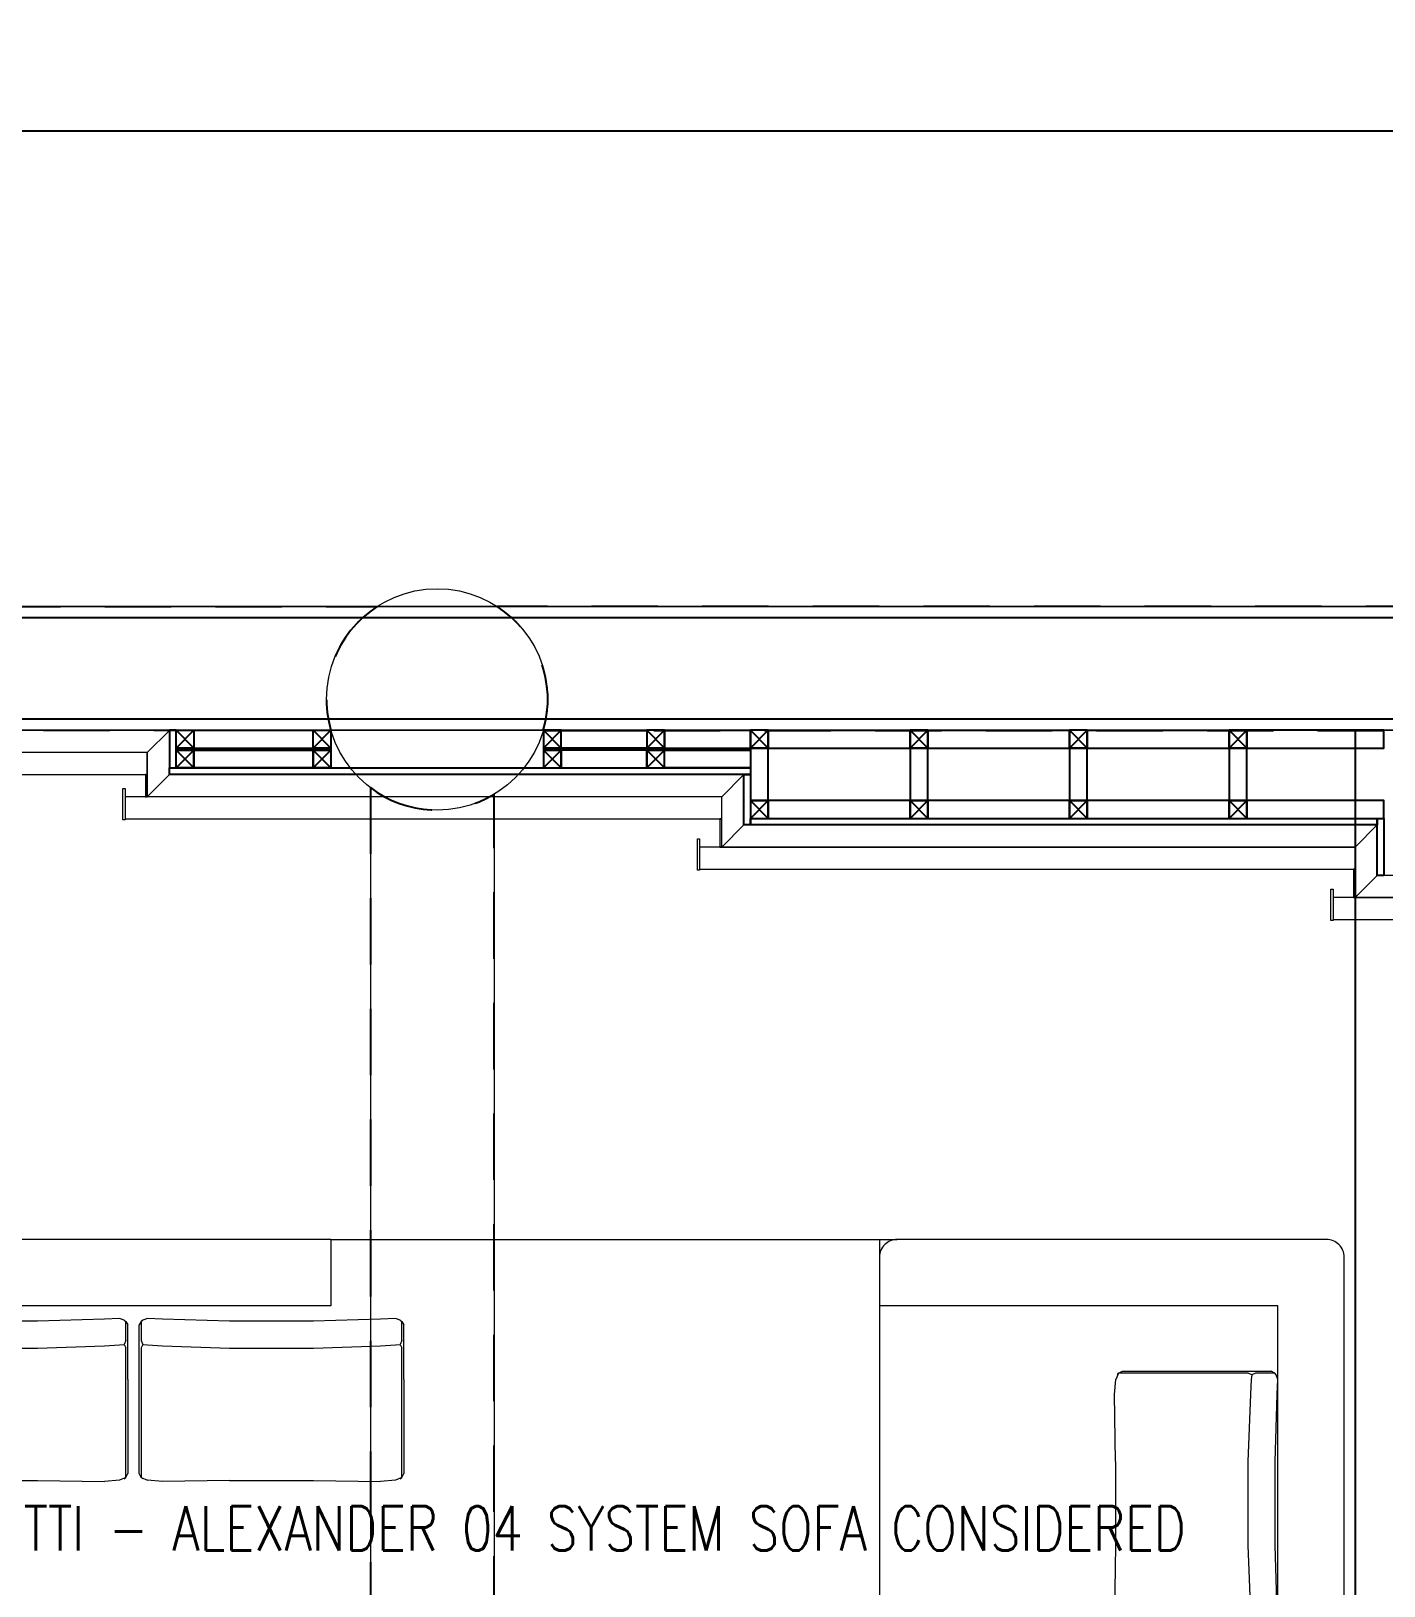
# Model space of a CAD drawing. Header units: metres. Extents: x 42 to 199, y -121 to 268.
# Drawn here: x 112.839 to 115.897, y 43.489 to 47.002 of the extents above; entities that cross this region are included whole.
import ezdxf

# ---------------------------------------------------------------- set-up
doc = ezdxf.new("R2010")
doc.units = ezdxf.units.M
doc.header["$LTSCALE"] = 0.3
doc.linetypes.add('HIDDEN', pattern=[0.375, 0.25, -0.125])
doc.layers.get('0').update_dxf_attribs({"color": 8})
for name, color, linetype in [('A-Cols', 8, 'Continuous'), ('A-ELEVATION 2', 8, 'Continuous'), ('A-ELEVATION 3', 8, 'Continuous'), ('A-ELEVATION 5', 8, 'Continuous'), ('A-Hidden-Above', 8, 'HIDDEN'), ('A-TEXT ARCHITECURAL', 8, 'Continuous'), ('A-Wall-Full', 8, 'Continuous'), ('A-Wall-Plst', 8, 'Continuous')]:
    doc.layers.add(name, color=color, linetype=linetype)
doc.layers.add('A-Furniture', color=8, linetype='Continuous', lineweight=0)
doc.layers.add('DA HOUSE ARCH LAYOUT', color=8, linetype='Continuous', lineweight=9)
doc.styles.add('ROMANS', font='romans.shx', dxfattribs={"width": 0.8, "height": 0.5})

# ---------------------------------------------------------------- blocks, each defined once
blk = doc.blocks.new('zw$2E0D')
for p, q in [((-1.24, 1.05), (0.04, 1.05)), ((0, 1.05), (0, 0)), ((-1.903, 0.8656), (-2.0931, 0.8656)), ((-1.7518, 0.8702), (-1.903, 0.8656)), ((-1.7176, 0.8715), (-1.7518, 0.8702)), ((-1.7074, 0.8679), (-1.7176, 0.8715)), ((-1.7038, 0.864), (-1.7074, 0.8679)), ((-1.7074, 0.8679), (-1.7038, 0.8648)), ((-1.7038, 0.8648), (-1.6992, 0.8569)), ((-1.7038, 0.8213), (-1.7038, 0.864)), ((-1.6992, 0.7334), (-1.6992, 0.8569)), ((-1.6685, 0.8648), (-1.6731, 0.8569)), ((-1.6731, 0.7322), (-1.6731, 0.8569)), ((-1.6685, 0.864), (-1.6649, 0.8679)), ((-1.6649, 0.8679), (-1.6685, 0.8648)), ((-1.6685, 0.864), (-1.6685, 0.8213)), ((-1.6547, 0.8715), (-1.6649, 0.8679)), ((-1.6205, 0.8702), (-1.6547, 0.8715)), ((-1.4693, 0.8656), (-1.6205, 0.8702)), ((-1.2792, 0.8656), (-1.4693, 0.8656)), ((-1.128, 0.8702), (-1.2792, 0.8656)), ((-1.0938, 0.8715), (-1.128, 0.8702)), ((-1.0836, 0.8679), (-1.0938, 0.8715)), ((-1.08, 0.864), (-1.0836, 0.8679)), ((-1.0836, 0.8679), (-1.08, 0.8648)), ((-1.08, 0.8648), (-1.0754, 0.8569)), ((-1.08, 0.8213), (-1.08, 0.864)), ((-1.0754, 0.7334), (-1.0754, 0.8569)), ((-1.903, 0.8042), (-1.7518, 0.8096)), ((-1.7518, 0.8096), (-1.7176, 0.8117)), ((-1.7176, 0.8117), (-1.7074, 0.8129)), ((-1.7038, 0.8213), (-1.7074, 0.8129)), ((-1.7074, 0.8129), (-1.7038, 0.805)), ((-1.6685, 0.8213), (-1.6649, 0.8129)), ((-1.6649, 0.8129), (-1.6685, 0.805)), ((-1.6649, 0.8129), (-1.6547, 0.8117)), ((-1.6547, 0.8117), (-1.6205, 0.8096)), ((-1.6205, 0.8096), (-1.4693, 0.8042)), ((-1.2792, 0.8042), (-1.128, 0.8096)), ((-1.128, 0.8096), (-1.0938, 0.8117)), ((-1.0938, 0.8117), (-1.0836, 0.8129)), ((-1.08, 0.8213), (-1.0836, 0.8129)), ((-1.0836, 0.8129), (-1.08, 0.805)), ((-2.0931, 0.8042), (-1.903, 0.8042)), ((-1.7038, 0.5118), (-1.7038, 0.805)), ((-1.6685, 0.805), (-1.6685, 0.5118)), ((-1.4693, 0.8042), (-1.2792, 0.8042)), ((-1.08, 0.5118), (-1.08, 0.805)), ((0.5403, 0.7475), (0.5342, 0.7337)), ((0.5378, 0.7439), (0.5403, 0.7475)), ((0.5403, 0.7475), (0.5494, 0.7521)), ((0.8335, 0.7475), (0.5403, 0.7475)), ((0.5494, 0.7521), (0.7607, 0.7521)), ((0.7607, 0.7521), (0.8854, 0.7521)), ((0.8414, 0.7439), (0.8335, 0.7475)), ((0.8414, 0.7439), (0.8402, 0.7337)), ((0.8498, 0.7475), (0.8414, 0.7439)), ((0.8925, 0.7475), (0.8498, 0.7475)), ((0.8933, 0.7475), (0.8854, 0.7521)), ((0.8925, 0.7475), (0.8964, 0.7439)), ((0.8964, 0.7439), (0.8933, 0.7475)), ((0.9, 0.7337), (0.8964, 0.7439)), ((-1.6992, 0.7334), (-1.6992, 0.5209)), ((-1.6731, 0.5209), (-1.6731, 0.7322)), ((-1.0754, 0.7334), (-1.0754, 0.5209)), ((0.5314, 0.6996), (0.5342, 0.7337)), ((0.8402, 0.7337), (0.8381, 0.6996)), ((0.8987, 0.6996), (0.9, 0.7337)), ((0.5336, 0.5483), (0.5314, 0.6996)), ((0.8381, 0.6996), (0.8327, 0.5483)), ((0.8941, 0.5483), (0.8987, 0.6996)), ((0.5336, 0.5483), (0.5336, 0.3583)), ((0.8327, 0.5483), (0.8327, 0.3583)), ((0.8941, 0.3583), (0.8941, 0.5483)), ((-2.0931, 0.5051), (-1.903, 0.5051)), ((-1.903, 0.5051), (-1.7518, 0.5029)), ((-1.7176, 0.5057), (-1.7518, 0.5029)), ((-1.7038, 0.5118), (-1.7176, 0.5057)), ((-1.7074, 0.5094), (-1.7038, 0.5118)), ((-1.7038, 0.5118), (-1.6992, 0.5209)), ((-1.6685, 0.5118), (-1.6731, 0.5209)), ((-1.6649, 0.5094), (-1.6685, 0.5118)), ((-1.6685, 0.5118), (-1.6547, 0.5057)), ((-1.6205, 0.5029), (-1.6547, 0.5057)), ((-1.4693, 0.5051), (-1.6205, 0.5029)), ((-1.4693, 0.5051), (-1.2792, 0.5051)), ((-1.2792, 0.5051), (-1.128, 0.5029)), ((-1.0938, 0.5057), (-1.128, 0.5029)), ((-1.08, 0.5118), (-1.0938, 0.5057)), ((-1.0836, 0.5094), (-1.08, 0.5118)), ((-1.08, 0.5118), (-1.0754, 0.5209)), ((0.5336, 0.3583), (0.5314, 0.207)), ((0.8327, 0.3583), (0.8381, 0.207)), ((0.8987, 0.207), (0.8941, 0.3583))]:
    blk.add_line(p, q)
for points in [[(-1.24, 1.05), (-2.48, 1.05, 0.414214), (-2.52, 1.01), (-2.52, 0.04, 0.414214), (-2.48, 0), (0, 0)], [(1.05, -0.9333), (1.05, 1.01, 0.414214), (1.01, 1.05), (0.04, 1.05, 0.414214), (0, 1.01), (0, -0.9333)]]:
    blk.add_lwpolyline(points, format="xyb")
for points in [[(-1.24, 1.05), (-1.24, 0.9), (-2.37, 0.9), (-2.37, 0)], [(0.9, -0.9333), (0.9, 0.9), (0, 0.9)]]:
    blk.add_lwpolyline(points)
blk = doc.blocks.new('zw$CABC')
at = {"layer": 'A-ELEVATION 3'}
for p, q in [((0, 0), (-0.04, 0.04)), ((0, 0.04), (-0.04, 0))]:
    blk.add_line(p, q, dxfattribs=at)
blk.add_lwpolyline([(-0.04, 0.04), (0, 0.04), (0, 0), (-0.04, 0)], close=True, dxfattribs=at)
blk = doc.blocks.new('SCREEN')
at = {"layer": 'A-ELEVATION 3', "color": 8, "transparency": 33554559}
blk.add_lwpolyline([(208.066, -68.9831), (208.066, -72.9831), (217.9362, -72.9834), (217.9362, -63.1829), (229.1209, -63.1836), (229.1209, -62.4331), (229.7213, -62.4331), (229.7204, -53.0491), (209.755, -53.0491)], dxfattribs=at)
blk = doc.blocks.new('BEAM LAYOUTS AND DEPTS AS PER SITE')
at = {"layer": 'A-Cols', "color": 8, "lineweight": 0}
blk.add_circle((113.7571, 45.492), 0.25, dxfattribs=at)
at = {"layer": 'A-ELEVATION 2', "color": 8, "lineweight": 0}
for p, q in [((113.6062, 45.2927), (113.6062, 39.3913)), ((113.8862, 45.2779), (113.8862, 39.4061))]:
    blk.add_line(p, q, dxfattribs=at)
at = {"layer": 'A-Hidden-Above', "color": 8, "ltscale": 2}
for points in [[(108.7562, 45.702), (113.6215, 45.702, 0.331688), (113.5171, 45.422), (108.7562, 45.422)], [(116.5062, 45.702), (113.8928, 45.702, -0.331688), (113.9971, 45.422), (116.5062, 45.422)], [(113.6062, 45.2927), (113.6062, 39.3913, -0.306782), (113.8862, 39.4061), (113.8862, 45.2779, -0.306782)]]:
    blk.add_lwpolyline(points, format="xyb", close=True, dxfattribs=at)
blk = doc.blocks.new('DA HOUSE ARCH LAYOUT')
at = {"color": 8, "transparency": 33554687}
blk.add_wipeout([(-11.75, 107.63), (-11.75, 78.6832), (-4.6699, 77.9793), (-4.6699, 87.3699), (20.9401, 87.3699), (20.94, 97.27), (30.1376, 97.27), (30.1376, 95.8004), (30.1509, 95.6202), (30.2068, 95.3936), (30.2908, 95.2058), (30.4267, 95.0082), (30.5877, 94.8493), (30.7469, 94.7385), (30.9156, 94.6565), (31.1167, 94.5963), (31.3676, 94.5704), (31.6721, 94.6087), (31.9475, 94.7157), (32.1814, 94.8781), (32.441, 95.1999), (32.4934, 95.3049), (32.5584, 95.4923), (32.5869, 95.6387), (32.5967, 95.8477), (32.5782, 96.0181), (32.5404, 96.1711), (32.4781, 96.3293), (32.428, 96.4237), (32.3565, 96.5318), (32.2288, 96.6615), (32.1161, 96.7764), (31.9914, 96.8605), (31.8786, 96.9192), (31.3843, 97.0303), (31.3843, 97.1695), (32.0248, 97.1695), (32.0248, 106.3305), (12.6625, 106.33), (12.6624, 107.63)], dxfattribs=at).dxf.layer = 'A-ELEVATION 3'
at = {"layer": 'A-ELEVATION 3', "color": 8, "transparency": 33554559}
for points in [[(16.0608, 106.0101), (16.331, 106.0101), (16.331, 106.05), (16.0608, 106.05)], [(17.0851, 106.0101), (16.891, 106.0101), (16.891, 106.05), (17.0851, 106.05)], [(17.1251, 106.0101), (17.3192, 106.0101), (17.3192, 106.05), (17.1251, 106.05)], [(17.6797, 106.05), (17.3592, 106.05), (17.3592, 106.01), (17.6797, 106.01)], [(18.0403, 106.05), (17.7197, 106.05), (17.7197, 106.01), (18.0403, 106.01)], [(18.4008, 106.05), (18.0803, 106.05), (18.0803, 106.01), (18.4008, 106.01)], [(18.4408, 106.0101), (18.7508, 106.0101), (18.7508, 106.0501), (18.4408, 106.0501)], [(16.0208, 106.0101), (16.0608, 106.0101), (16.0608, 106.0052), (16.0208, 106.0052)], [(16.3309, 105.9651), (16.0608, 105.9651), (16.0608, 106.0052), (16.3309, 106.0052)], [(16.331, 106.0101), (16.371, 106.0101), (16.371, 106.0052), (16.331, 106.0052)], [(16.891, 106.0101), (16.851, 106.0101), (16.851, 106.0052), (16.891, 106.0052)], [(16.891, 105.9651), (17.0851, 105.9651), (17.0851, 106.0052), (16.891, 106.0052)], [(17.1251, 106.0101), (17.0851, 106.0101), (17.0851, 106.0052), (17.1251, 106.0052)], [(17.3192, 105.9651), (17.1251, 105.9651), (17.1251, 106.0052), (17.3192, 106.0052)], [(17.3592, 106.0101), (17.3192, 106.0101), (17.3192, 105.8912), (17.3592, 105.8912)], [(17.7197, 106.0101), (17.6797, 106.0101), (17.6797, 105.8912), (17.7197, 105.8912)], [(18.0803, 106.0101), (18.0403, 106.0101), (18.0403, 105.8912), (18.0803, 105.8912)], [(18.4408, 106.0101), (18.4008, 106.0101), (18.4008, 105.8912), (18.4408, 105.8912)], [(17.6797, 105.8912), (17.3592, 105.8912), (17.3592, 105.8512), (17.6797, 105.8512)], [(18.0403, 105.8912), (17.7197, 105.8912), (17.7197, 105.8512), (18.0403, 105.8512)], [(18.4008, 105.8912), (18.0803, 105.8912), (18.0803, 105.8512), (18.4008, 105.8512)], [(18.4408, 105.8512), (18.7508, 105.8512), (18.7508, 105.8912), (18.4408, 105.8912)]]:
    blk.add_lwpolyline(points, close=True, dxfattribs=at)
at = {"layer": 'A-ELEVATION 5', "color": 8, "ltscale": 0.25}
blk.add_line((18.6858, 106.0501), (18.6858, 100.3734), dxfattribs=at)
at = {"layer": 'A-ELEVATION 5', "color": 8}
for points in [[(16.0059, 105.9652), (16.0209, 105.9652), (16.0209, 106.0501), (16.0059, 106.0501)], [(17.3192, 105.9651), (17.3192, 105.9501), (16.0059, 105.9502), (16.0059, 105.9652)], [(17.3042, 105.9501), (17.3192, 105.9501), (17.3192, 105.8362), (17.3042, 105.8362)], [(17.3192, 105.8362), (17.3192, 105.8512), (18.7358, 105.8512), (18.7358, 105.8362)], [(18.7508, 105.7223), (18.7358, 105.7223), (18.7358, 105.8512), (18.7508, 105.8512)]]:
    blk.add_lwpolyline(points, close=True, dxfattribs=at)
at = {"layer": 'A-Furniture', "color": 8}
for points in [[(14.244, 106.0501), (16.0058, 106.05), (15.9558, 106.0001), (14.244, 106.0001)], [(16.0058, 106.05), (15.9558, 106.0001), (15.9558, 105.9002), (16.0058, 105.9501)], [(15.9558, 106.0001), (14.244, 106.0002), (14.244, 105.9501), (15.9558, 105.9501)], [(15.9058, 105.8481), (15.9008, 105.8481), (15.9008, 105.9188), (15.9058, 105.9188)], [(15.9518, 105.9002), (15.9558, 105.9002), (15.9558, 105.9501), (15.9518, 105.9501)], [(16.0058, 105.9502), (17.3042, 105.9501), (17.2542, 105.9001), (15.9558, 105.9001)], [(17.2542, 105.9001), (15.9058, 105.9002), (15.9058, 105.8501), (17.2542, 105.8501)], [(17.2502, 105.7862), (17.2542, 105.7862), (17.2542, 105.8501), (17.2502, 105.8501)], [(18.7358, 105.8362), (17.3042, 105.8362), (17.2542, 105.7862), (18.6858, 105.7863)], [(17.2042, 105.7342), (17.1992, 105.7342), (17.1992, 105.8049), (17.2042, 105.8049)], [(18.6858, 105.7862), (17.2042, 105.7862), (17.2042, 105.7362), (18.6858, 105.7362)], [(18.6818, 105.6723), (18.6858, 105.6723), (18.6858, 105.7362), (18.6818, 105.7362)], [(20.7858, 105.7223), (18.7358, 105.7223), (18.6858, 105.6723), (20.7358, 105.6723)], [(18.6358, 105.6203), (18.6308, 105.6203), (18.6308, 105.691), (18.6358, 105.691)], [(20.7358, 105.6723), (18.6358, 105.6723), (18.6358, 105.6223), (20.6858, 105.6223)]]:
    blk.add_lwpolyline(points, close=True, dxfattribs=at)
at = {"layer": 'A-Wall-Full', "color": 8, "transparency": 33554687}
blk.add_lwpolyline([(12.5275, 106.3051), (20.9908, 106.3052), (20.9908, 99.935), (20.8108, 99.935), (20.8108, 106.0751), (13.615, 106.0751)], dxfattribs=at)
at = {"layer": 'A-Wall-Plst', "color": 8}
for points in [[(19.36, 99.3), (19.36, 99.96), (20.7858, 99.96), (20.7858, 106.0501), (13.64, 106.05), (13.64, 105.4951), (14.2376, 105.4951), (14.2376, 105.3401), (13.64, 105.3401), (13.64, 99.96), (14.2476, 99.96), (14.2476, 99.68), (13.36, 99.68), (13.36, 101.58), (11.76, 101.58), (11.76, 99.96), (12.3602, 99.96), (12.3602, 99.68), (11.61, 99.68), (11.61, 99.3)], [(12.6625, 106.33), (32.0248, 106.3305)]]:
    blk.add_lwpolyline(points, dxfattribs=at)
at = {"layer": 'A-Cols', "color": 8}
blk.add_blockref('BEAM LAYOUTS AND DEPTS AS PER SITE', (-97.1462, 60.628), dxfattribs=at)
at = {"layer": 'A-ELEVATION 3', "color": 8, "rotation": 270}
for p in [(16.0208, 106.0101), (16.331, 106.0101), (16.0208, 105.9652), (16.331, 105.9652)]:
    blk.add_blockref('zw$CABC', p, dxfattribs=at)
at = {"layer": 'A-ELEVATION 3', "color": 8, "xscale": -1, "rotation": 90}
for p in [(16.891, 106.0101), (17.1251, 106.0101), (17.3592, 106.0101), (17.7197, 106.0101), (18.0803, 106.0101), (18.4408, 106.0101), (16.891, 105.9652), (17.1251, 105.9652), (17.3592, 105.8512), (17.7197, 105.8512), (18.0803, 105.8512), (18.4408, 105.8512)]:
    blk.add_blockref('zw$CABC', p, dxfattribs=at)
at = {"layer": 'A-Furniture', "color": 8}
blk.add_blockref('zw$2E0D', (17.6108, 103.8498), dxfattribs=at)
at = {"layer": 'A-Hidden-Above', "color": 8, "ltscale": 0.25}
blk.add_blockref('SCREEN', (-197.0961, 160.4531), dxfattribs=at)
at = {"layer": 'A-TEXT ARCHITECURAL', "color": 8, "insert": (15.466, 104.2968), "char_height": 0.1, "width": 2.786558, "attachment_point": 1, "style": 'ROMANS'}
blk.add_mtext('\\pxqc;MINOTTI - ALEXANDER 04 SYSTEM SOFA CONSIDERED', dxfattribs=at)

msp = doc.modelspace()

# ---------------------------------------------------------------- block references
at = {"layer": 'DA HOUSE ARCH LAYOUT'}
msp.add_blockref('DA HOUSE ARCH LAYOUT', (97.1462, -60.628), dxfattribs=at)

doc.saveas('drawing.dxf')
